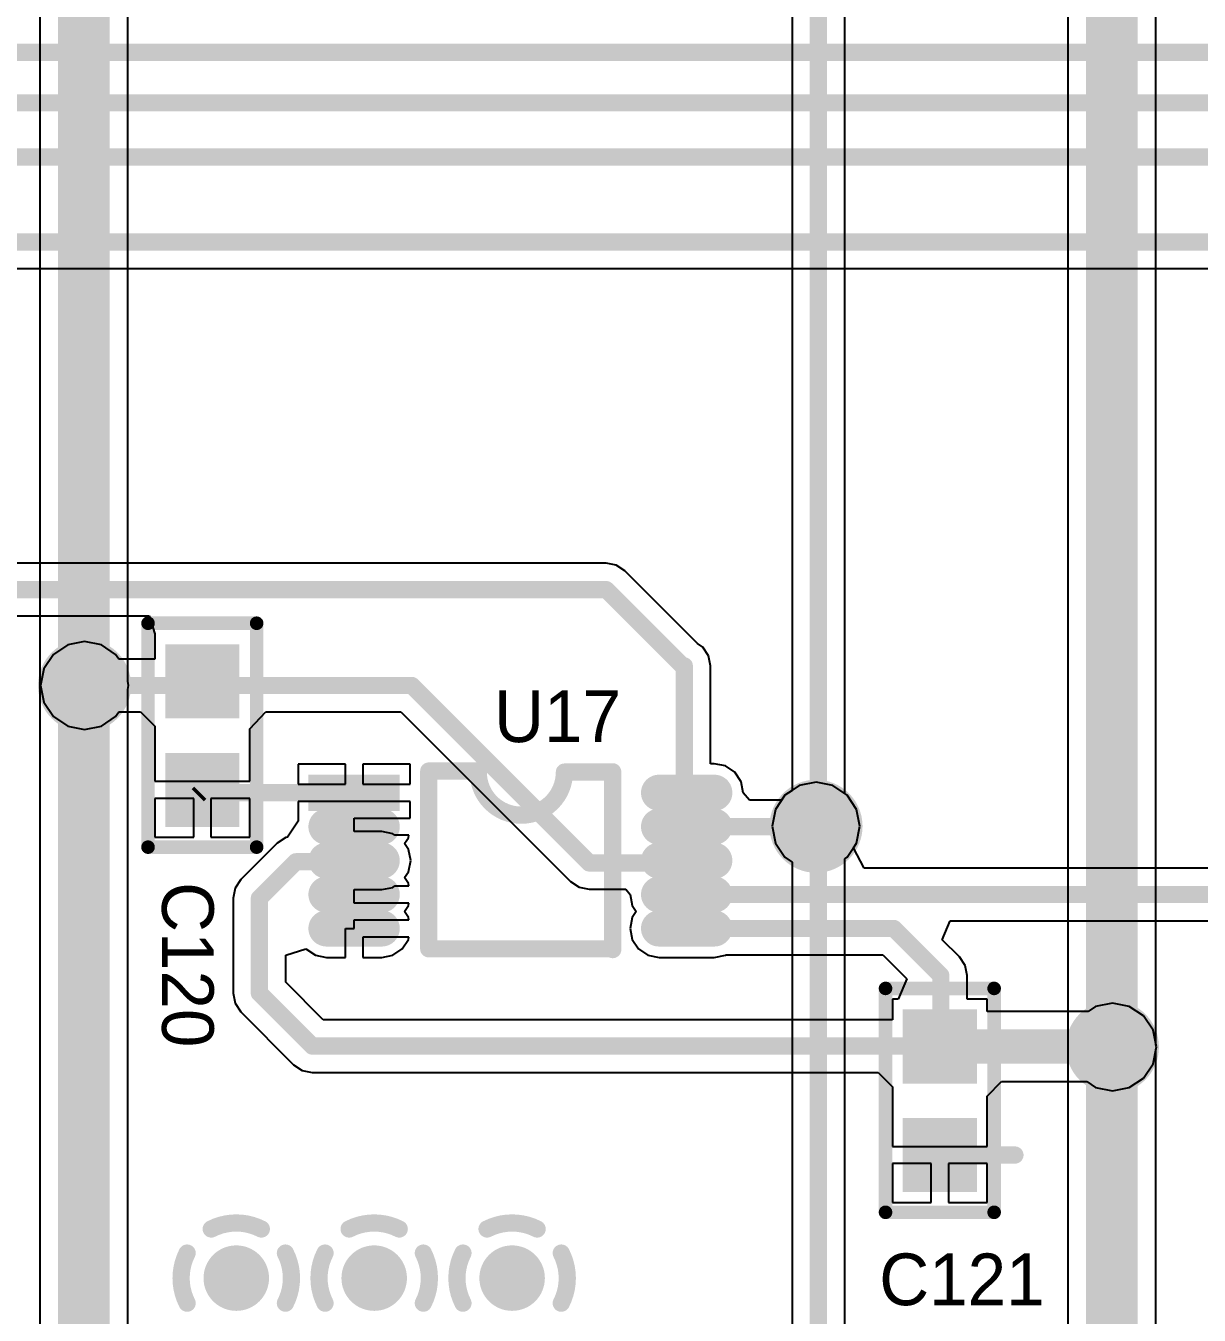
# Model space of a CAD drawing. Header units: millimetres. Extents: x 6.83 to 16.18, y 4.59 to 12.3.
# Drawn here: x 10.891 to 11.572, y 5.958 to 6.706 of the extents above; entities that cross this region are included whole.
import ezdxf

# ---------------------------------------------------------------- set-up
doc = ezdxf.new("R2010")
doc.units = ezdxf.units.MM
doc.header["$MEASUREMENT"] = 0
for name, color, linetype in [('BottomLayer', 5, 'Continuous'), ('BottomSolder', 6, 'Continuous'), ('InternalPlane1', 76, 'Continuous'), ('InternalPlane2', 16, 'Continuous'), ('MultiLayer', 9, 'Continuous'), ('TopLayer', 1, 'Continuous'), ('TopOverlay', 2, 'Continuous'), ('TopPaste', 8, 'Continuous'), ('TopSolder', 216, 'Continuous'), ('ViaHoleLayer', 16, 'Continuous')]:
    doc.layers.add(name, color=color, linetype=linetype)

# ---------------------------------------------------------------- blocks, each defined once
blk = doc.blocks.new('RM_10_39')
at = {"layer": 'TopLayer', "const_width": 0.012992}
for points in [[(0.208917, 0), (0.176909, 0)], [(0.016004, -0.019685), (-0.016004, -0.019685)], [(0.208917, -0.019685), (0.176909, -0.019685)], [(0.016004, -0.03937), (-0.016004, -0.03937)], [(0.208917, -0.03937), (0.176909, -0.03937)], [(0.016004, -0.059055), (-0.016004, -0.059055)], [(0.208917, -0.059055), (0.176909, -0.059055)], [(0.016004, -0.07874), (-0.016004, -0.07874)], [(0.208917, -0.07874), (0.176909, -0.07874)]]:
    blk.add_lwpolyline(points, dxfattribs=at)
at = {"layer": 'TopLayer', "const_width": 0.006496}
for points in [[(0.173661, 0, 1), (0.180157, 0, 1)], [(0.205669, 0, 1), (0.212165, 0, 1)], [(-0.019252, -0.019685, 1), (-0.012756, -0.019685, 1)], [(0.012756, -0.019685, 1), (0.019252, -0.019685, 1)], [(0.173661, -0.019685, 1), (0.180157, -0.019685, 1)], [(0.205669, -0.019685, 1), (0.212165, -0.019685, 1)], [(-0.019252, -0.03937, 1), (-0.012756, -0.03937, 1)], [(0.012756, -0.03937, 1), (0.019252, -0.03937, 1)], [(0.173661, -0.03937, 1), (0.180157, -0.03937, 1)], [(0.205669, -0.03937, 1), (0.212165, -0.03937, 1)], [(-0.019252, -0.059055, 1), (-0.012756, -0.059055, 1)], [(0.012756, -0.059055, 1), (0.019252, -0.059055, 1)], [(0.173661, -0.059055, 1), (0.180157, -0.059055, 1)], [(0.205669, -0.059055, 1), (0.212165, -0.059055, 1)], [(-0.019252, -0.07874, 1), (-0.012756, -0.07874, 1)], [(0.012756, -0.07874, 1), (0.019252, -0.07874, 1)], [(0.173661, -0.07874, 1), (0.180157, -0.07874, 1)], [(0.205669, -0.07874, 1), (0.212165, -0.07874, 1)]]:
    blk.add_lwpolyline(points, format="xyb", close=True, dxfattribs=at)
at = {"layer": 'TopLayer'}
blk.add_solid([(-0.0225, -0.006496), (0.0225, -0.006496), (-0.0225, 0.006496), (0.0225, 0.006496)], dxfattribs=at)
at = {"layer": 'TopOverlay', "const_width": 0.01}
for points in [[(0.043307, 0.012598), (0.071402, 0.012598)], [(0.043307, -0.090551), (0.043307, 0.012598)], [(0.122, 0.012), (0.14985, 0.012)], [(0.15, -0.091), (0.15, 0.01215)], [(0.043307, -0.090551), (0.149551, -0.090551)]]:
    blk.add_lwpolyline(points, dxfattribs=at)
at = {"layer": 'TopOverlay', "const_width": 0.005}
for points in [[(0.040807, 0.012598, 1), (0.045807, 0.012598, 1)], [(0.040807, 0.012598, 1), (0.045807, 0.012598, 1)], [(0.068902, 0.012598, 1), (0.073902, 0.012598, 1)], [(0.0695, 0.012, 1), (0.0745, 0.012, 1)], [(0.1195, 0.012, 1), (0.1245, 0.012, 1)], [(0.1195, 0.012, 1), (0.1245, 0.012, 1)], [(0.14735, 0.012, 1), (0.15235, 0.012, 1)], [(0.1475, 0.01215, 1), (0.1525, 0.01215, 1)], [(0.040807, -0.090551, 1), (0.045807, -0.090551, 1)], [(0.040807, -0.090551, 1), (0.045807, -0.090551, 1)], [(0.147051, -0.090551, 1), (0.152051, -0.090551, 1)], [(0.1475, -0.091, 1), (0.1525, -0.091, 1)]]:
    blk.add_lwpolyline(points, format="xyb", close=True, dxfattribs=at)
at = {"layer": 'TopOverlay', "const_width": 0.01}
blk.add_lwpolyline([(0.122, 0.012, -1), (0.072, 0.012)], format="xyb", dxfattribs=at)
at = {"layer": 'TopPaste', "const_width": 0.012992}
for points in [[(0.208917, 0), (0.176909, 0)], [(0.016004, -0.019685), (-0.016004, -0.019685)], [(0.208917, -0.019685), (0.176909, -0.019685)], [(0.016004, -0.03937), (-0.016004, -0.03937)], [(0.208917, -0.03937), (0.176909, -0.03937)], [(0.016004, -0.059055), (-0.016004, -0.059055)], [(0.208917, -0.059055), (0.176909, -0.059055)], [(0.016004, -0.07874), (-0.016004, -0.07874)], [(0.208917, -0.07874), (0.176909, -0.07874)]]:
    blk.add_lwpolyline(points, dxfattribs=at)
at = {"layer": 'TopPaste', "const_width": 0.006496}
for points in [[(0.173661, 0, 1), (0.180157, 0, 1)], [(0.205669, 0, 1), (0.212165, 0, 1)], [(-0.019252, -0.019685, 1), (-0.012756, -0.019685, 1)], [(0.012756, -0.019685, 1), (0.019252, -0.019685, 1)], [(0.173661, -0.019685, 1), (0.180157, -0.019685, 1)], [(0.205669, -0.019685, 1), (0.212165, -0.019685, 1)], [(-0.019252, -0.03937, 1), (-0.012756, -0.03937, 1)], [(0.012756, -0.03937, 1), (0.019252, -0.03937, 1)], [(0.173661, -0.03937, 1), (0.180157, -0.03937, 1)], [(0.205669, -0.03937, 1), (0.212165, -0.03937, 1)], [(-0.019252, -0.059055, 1), (-0.012756, -0.059055, 1)], [(0.012756, -0.059055, 1), (0.019252, -0.059055, 1)], [(0.173661, -0.059055, 1), (0.180157, -0.059055, 1)], [(0.205669, -0.059055, 1), (0.212165, -0.059055, 1)], [(-0.019252, -0.07874, 1), (-0.012756, -0.07874, 1)], [(0.012756, -0.07874, 1), (0.019252, -0.07874, 1)], [(0.173661, -0.07874, 1), (0.180157, -0.07874, 1)], [(0.205669, -0.07874, 1), (0.212165, -0.07874, 1)]]:
    blk.add_lwpolyline(points, format="xyb", close=True, dxfattribs=at)
at = {"layer": 'TopPaste'}
blk.add_solid([(-0.0225, -0.006496), (0.0225, -0.006496), (-0.0225, 0.006496), (0.0225, 0.006496)], dxfattribs=at)
at = {"layer": 'TopSolder', "const_width": 0.020992}
for points in [[(0.208917, 0), (0.176909, 0)], [(0.016004, -0.019685), (-0.016004, -0.019685)], [(0.208917, -0.019685), (0.176909, -0.019685)], [(0.016004, -0.03937), (-0.016004, -0.03937)], [(0.208917, -0.03937), (0.176909, -0.03937)], [(0.016004, -0.059055), (-0.016004, -0.059055)], [(0.208917, -0.059055), (0.176909, -0.059055)], [(0.016004, -0.07874), (-0.016004, -0.07874)], [(0.208917, -0.07874), (0.176909, -0.07874)]]:
    blk.add_lwpolyline(points, dxfattribs=at)
at = {"layer": 'TopSolder', "const_width": 0.010496}
for points in [[(0.171661, 0, 1), (0.182157, 0, 1)], [(0.203669, 0, 1), (0.214165, 0, 1)], [(-0.021252, -0.019685, 1), (-0.010756, -0.019685, 1)], [(0.010756, -0.019685, 1), (0.021252, -0.019685, 1)], [(0.171661, -0.019685, 1), (0.182157, -0.019685, 1)], [(0.203669, -0.019685, 1), (0.214165, -0.019685, 1)], [(-0.021252, -0.03937, 1), (-0.010756, -0.03937, 1)], [(0.010756, -0.03937, 1), (0.021252, -0.03937, 1)], [(0.171661, -0.03937, 1), (0.182157, -0.03937, 1)], [(0.203669, -0.03937, 1), (0.214165, -0.03937, 1)], [(-0.021252, -0.059055, 1), (-0.010756, -0.059055, 1)], [(0.010756, -0.059055, 1), (0.021252, -0.059055, 1)], [(0.171661, -0.059055, 1), (0.182157, -0.059055, 1)], [(0.203669, -0.059055, 1), (0.214165, -0.059055, 1)], [(-0.021252, -0.07874, 1), (-0.010756, -0.07874, 1)], [(0.010756, -0.07874, 1), (0.021252, -0.07874, 1)], [(0.171661, -0.07874, 1), (0.182157, -0.07874, 1)], [(0.203669, -0.07874, 1), (0.214165, -0.07874, 1)]]:
    blk.add_lwpolyline(points, format="xyb", close=True, dxfattribs=at)
at = {"layer": 'TopSolder'}
blk.add_solid([(-0.0265, -0.010496), (0.0265, -0.010496), (-0.0265, 0.010496), (0.0265, 0.010496)], dxfattribs=at)
blk = doc.blocks.new('0603_215')
at = {"layer": 'TopLayer'}
for points in [[(0.02175, -0.04726), (0.02175, -0.01226), (-0.01325, -0.04726), (-0.01325, -0.01226)], [(0.02175, -0.11026), (0.02175, -0.07526), (-0.01325, -0.11026), (-0.01325, -0.07526)]]:
    blk.add_solid(points, dxfattribs=at)
at = {"layer": 'TopOverlay', "const_width": 0.00787}
for points in [[(-0.02724, 0.00394), (0.03575, 0.00394)], [(-0.02724, -0.12598), (-0.02724, 0.00394)], [(0.03575, -0.12598), (0.03575, 0.00394)], [(-0.02724, -0.12598), (0.03575, -0.12598)]]:
    blk.add_lwpolyline(points, dxfattribs=at)
at = {"layer": 'TopOverlay', "const_width": 0.00394}
for points in [[(-0.02921, 0.00394, 1), (-0.02528, 0.00394, 1)], [(-0.02921, 0.00394, 1), (-0.02528, 0.00394, 1)], [(0.03378, 0.00394, 1), (0.03772, 0.00394, 1)], [(0.03378, 0.00394, 1), (0.03772, 0.00394, 1)], [(-0.02921, -0.12598, 1), (-0.02528, -0.12598, 1)], [(-0.02921, -0.12598, 1), (-0.02528, -0.12598, 1)], [(0.03378, -0.12598, 1), (0.03772, -0.12598, 1)], [(0.03378, -0.12598, 1), (0.03772, -0.12598, 1)]]:
    blk.add_lwpolyline(points, format="xyb", close=True, dxfattribs=at)
at = {"layer": 'TopPaste'}
for points in [[(0.02175, -0.04726), (0.02175, -0.01226), (-0.01325, -0.04726), (-0.01325, -0.01226)], [(0.02175, -0.11026), (0.02175, -0.07526), (-0.01325, -0.11026), (-0.01325, -0.07526)]]:
    blk.add_solid(points, dxfattribs=at)
at = {"layer": 'TopSolder'}
for points in [[(0.02575, -0.05126), (0.02575, -0.00826), (-0.01725, -0.05126), (-0.01725, -0.00826)], [(0.02575, -0.11426), (0.02575, -0.07126), (-0.01725, -0.11426), (-0.01725, -0.07126)]]:
    blk.add_solid(points, dxfattribs=at)
blk = doc.blocks.new('0603_216')
at = {"layer": 'TopLayer'}
for points in [[(0.02175, -0.04726), (0.02175, -0.01226), (-0.01325, -0.04726), (-0.01325, -0.01226)], [(0.02175, -0.11026), (0.02175, -0.07526), (-0.01325, -0.11026), (-0.01325, -0.07526)]]:
    blk.add_solid(points, dxfattribs=at)
at = {"layer": 'TopOverlay', "const_width": 0.00787}
for points in [[(-0.02724, 0.00394), (0.03575, 0.00394)], [(-0.02724, -0.12598), (-0.02724, 0.00394)], [(0.03575, -0.12598), (0.03575, 0.00394)], [(-0.02724, -0.12598), (0.03575, -0.12598)]]:
    blk.add_lwpolyline(points, dxfattribs=at)
at = {"layer": 'TopOverlay', "const_width": 0.00394}
for points in [[(-0.02921, 0.00394, 1), (-0.02528, 0.00394, 1)], [(-0.02921, 0.00394, 1), (-0.02528, 0.00394, 1)], [(0.03378, 0.00394, 1), (0.03772, 0.00394, 1)], [(0.03378, 0.00394, 1), (0.03772, 0.00394, 1)], [(-0.02921, -0.12598, 1), (-0.02528, -0.12598, 1)], [(-0.02921, -0.12598, 1), (-0.02528, -0.12598, 1)], [(0.03378, -0.12598, 1), (0.03772, -0.12598, 1)], [(0.03378, -0.12598, 1), (0.03772, -0.12598, 1)]]:
    blk.add_lwpolyline(points, format="xyb", close=True, dxfattribs=at)
at = {"layer": 'TopPaste'}
for points in [[(0.02175, -0.04726), (0.02175, -0.01226), (-0.01325, -0.04726), (-0.01325, -0.01226)], [(0.02175, -0.11026), (0.02175, -0.07526), (-0.01325, -0.11026), (-0.01325, -0.07526)]]:
    blk.add_solid(points, dxfattribs=at)
at = {"layer": 'TopSolder'}
for points in [[(0.02575, -0.05126), (0.02575, -0.00826), (-0.01725, -0.05126), (-0.01725, -0.00826)], [(0.02575, -0.11426), (0.02575, -0.07126), (-0.01725, -0.11426), (-0.01725, -0.07126)]]:
    blk.add_solid(points, dxfattribs=at)

msp = doc.modelspace()

# ---------------------------------------------------------------- linework, layer by layer
at = {"layer": 'BottomLayer'}
for p, q in [((11.496, 10.69484), (11.496, 5.4839)), ((10.95058, 6.32592), (10.95058, 7.45968)), ((10.8996, 7.24568), (10.8996, 5.91411)), ((11.33597, 7.15739), (11.33597, 6.26261)), ((11.36656, 6.26072), (11.36656, 7.15856)), ((11.54697, 6.11518), (11.54697, 7.0309)), ((10.95106, 6.3235), (10.95058, 6.32592)), ((10.95058, 6.32108), (10.95106, 6.3235)), ((10.95058, 5.35572), (10.95058, 6.32108)), ((11.33182, 6.25984), (11.3263, 6.25157)), ((11.33597, 6.26261), (11.33182, 6.25984)), ((11.36787, 6.25984), (11.36656, 6.26072)), ((11.3734, 6.25157), (11.36787, 6.25984)), ((11.3263, 6.25157), (11.32436, 6.24182)), ((11.37534, 6.24182), (11.3734, 6.25157)), ((11.32436, 6.24182), (11.3263, 6.23206)), ((11.3734, 6.23206), (11.37534, 6.24182)), ((11.3263, 6.23206), (11.33182, 6.22379)), ((11.36787, 6.22379), (11.3734, 6.23206)), ((11.33182, 6.22379), (11.33597, 6.22102)), ((11.33597, 6.22102), (11.33597, 5.83297)), ((11.36656, 6.22292), (11.36787, 6.22379)), ((11.36656, 5.83297), (11.36656, 6.22292)), ((11.54726, 6.11375), (11.54697, 6.11518)), ((11.54697, 6.11232), (11.54726, 6.11375)), ((11.54697, 5.4839), (11.54697, 6.11232))]:
    msp.add_line(p, q, dxfattribs=at)
for points, const_width in [([(11.52149, 5.4839), (11.52149, 10.71912)], 0.03), ([(10.92509, 5.33032), (10.92509, 10.63231)], 0.03), ([(11.35126, 5.81312), (11.35126, 7.17772)], 0.01)]:
    msp.add_lwpolyline(points, dxfattribs=dict(at, const_width=const_width))
at = {"layer": 'BottomLayer', "const_width": 0.015}
for points in [[(10.91807, 6.3235, 1), (10.93307, 6.3235, 1)], [(11.34235, 6.24182, 1), (11.35735, 6.24182, 1)], [(11.51427, 6.11375, 1), (11.52927, 6.11375, 1)], [(11.00608, 5.97959, 1), (11.02108, 5.97959, 1)], [(11.08608, 5.97959, 1), (11.10108, 5.97959, 1)], [(11.16608, 5.97959, 1), (11.18108, 5.97959, 1)]]:
    msp.add_lwpolyline(points, format="xyb", close=True, dxfattribs=at)
at = {"layer": 'BottomSolder', "const_width": 0.019}
for points in [[(10.91607, 6.3235, 1), (10.93507, 6.3235, 1)], [(11.34035, 6.24182, 1), (11.35935, 6.24182, 1)], [(11.51227, 6.11375, 1), (11.53127, 6.11375, 1)], [(11.00408, 5.97959, 1), (11.02308, 5.97959, 1)], [(11.08408, 5.97959, 1), (11.10308, 5.97959, 1)], [(11.16408, 5.97959, 1), (11.18308, 5.97959, 1)]]:
    msp.add_lwpolyline(points, format="xyb", close=True, dxfattribs=at)
at = {"layer": 'InternalPlane1'}
for points, const_width in [([(10.91207, 6.3235, 1), (10.93907, 6.3235, 1)], 0.027), ([(11.33635, 6.24182, 1), (11.36335, 6.24182, 1)], 0.027), ([(11.50827, 6.11375, 1), (11.53527, 6.11375, 1)], 0.027), ([(10.99655, 6.0081, 1), (11.00155, 6.0081, 1)], 0.005), ([(11.0256, 6.0081, 1), (11.0306, 6.0081, 1)], 0.005), ([(11.07655, 6.0081, 1), (11.08155, 6.0081, 1)], 0.005), ([(11.1056, 6.0081, 1), (11.1106, 6.0081, 1)], 0.005), ([(11.15655, 6.0081, 1), (11.16155, 6.0081, 1)], 0.005), ([(11.1856, 6.0081, 1), (11.1906, 6.0081, 1)], 0.005), ([(10.98256, 5.99412, 1), (10.98756, 5.99412, 1)], 0.005), ([(11.03959, 5.99412, 1), (11.04459, 5.99412, 1)], 0.005), ([(11.06256, 5.99412, 1), (11.06756, 5.99412, 1)], 0.005), ([(11.11959, 5.99412, 1), (11.12459, 5.99412, 1)], 0.005), ([(11.14256, 5.99412, 1), (11.14756, 5.99412, 1)], 0.005), ([(11.19959, 5.99412, 1), (11.20459, 5.99412, 1)], 0.005), ([(10.98256, 5.96506, 1), (10.98756, 5.96506, 1)], 0.005), ([(11.03959, 5.96506, 1), (11.04459, 5.96506, 1)], 0.005), ([(11.06256, 5.96506, 1), (11.06756, 5.96506, 1)], 0.005), ([(11.11959, 5.96506, 1), (11.12459, 5.96506, 1)], 0.005), ([(11.14256, 5.96506, 1), (11.14756, 5.96506, 1)], 0.005), ([(11.19959, 5.96506, 1), (11.20459, 5.96506, 1)], 0.005)]:
    msp.add_lwpolyline(points, format="xyb", close=True, dxfattribs=dict(at, const_width=const_width))
at = {"layer": 'InternalPlane1', "const_width": 0.01}
for points in [[(10.99905, 6.0081, -0.240079), (11.0281, 6.0081)], [(11.07905, 6.0081, -0.240079), (11.1081, 6.0081)], [(11.15905, 6.0081, -0.240079), (11.1881, 6.0081)], [(10.98506, 5.96506, -0.240079), (10.98506, 5.99412)], [(11.04209, 5.99412, -0.240079), (11.04209, 5.96506)], [(11.06506, 5.96506, -0.240079), (11.06506, 5.99412)], [(11.12209, 5.99412, -0.240079), (11.12209, 5.96506)], [(11.14506, 5.96506, -0.240079), (11.14506, 5.99412)], [(11.20209, 5.99412, -0.240079), (11.20209, 5.96506)]]:
    msp.add_lwpolyline(points, format="xyb", dxfattribs=at)
at = {"layer": 'InternalPlane2'}
for points, const_width in [([(10.91207, 6.3235, 1), (10.93907, 6.3235, 1)], 0.027), ([(11.33635, 6.24182, 1), (11.36335, 6.24182, 1)], 0.027), ([(11.50827, 6.11375, 1), (11.53527, 6.11375, 1)], 0.027), ([(10.99655, 6.0081, 1), (11.00155, 6.0081, 1)], 0.005), ([(11.0256, 6.0081, 1), (11.0306, 6.0081, 1)], 0.005), ([(11.07655, 6.0081, 1), (11.08155, 6.0081, 1)], 0.005), ([(11.1056, 6.0081, 1), (11.1106, 6.0081, 1)], 0.005), ([(11.15655, 6.0081, 1), (11.16155, 6.0081, 1)], 0.005), ([(11.1856, 6.0081, 1), (11.1906, 6.0081, 1)], 0.005), ([(10.98256, 5.99412, 1), (10.98756, 5.99412, 1)], 0.005), ([(11.03959, 5.99412, 1), (11.04459, 5.99412, 1)], 0.005), ([(11.06256, 5.99412, 1), (11.06756, 5.99412, 1)], 0.005), ([(11.11959, 5.99412, 1), (11.12459, 5.99412, 1)], 0.005), ([(11.14256, 5.99412, 1), (11.14756, 5.99412, 1)], 0.005), ([(11.19959, 5.99412, 1), (11.20459, 5.99412, 1)], 0.005), ([(10.98256, 5.96506, 1), (10.98756, 5.96506, 1)], 0.005), ([(11.03959, 5.96506, 1), (11.04459, 5.96506, 1)], 0.005), ([(11.06256, 5.96506, 1), (11.06756, 5.96506, 1)], 0.005), ([(11.11959, 5.96506, 1), (11.12459, 5.96506, 1)], 0.005), ([(11.14256, 5.96506, 1), (11.14756, 5.96506, 1)], 0.005), ([(11.19959, 5.96506, 1), (11.20459, 5.96506, 1)], 0.005)]:
    msp.add_lwpolyline(points, format="xyb", close=True, dxfattribs=dict(at, const_width=const_width))
at = {"layer": 'InternalPlane2', "const_width": 0.01}
for points in [[(10.99905, 6.0081, -0.240079), (11.0281, 6.0081)], [(11.07905, 6.0081, -0.240079), (11.1081, 6.0081)], [(11.15905, 6.0081, -0.240079), (11.1881, 6.0081)], [(10.98506, 5.96506, -0.240079), (10.98506, 5.99412)], [(11.04209, 5.99412, -0.240079), (11.04209, 5.96506)], [(11.06506, 5.96506, -0.240079), (11.06506, 5.99412)], [(11.12209, 5.99412, -0.240079), (11.12209, 5.96506)], [(11.14506, 5.96506, -0.240079), (11.14506, 5.99412)], [(11.20209, 5.99412, -0.240079), (11.20209, 5.96506)]]:
    msp.add_lwpolyline(points, format="xyb", dxfattribs=at)
at = {"layer": 'MultiLayer', "const_width": 0.015}
for points in [[(10.91807, 6.3235, 1), (10.93307, 6.3235, 1)], [(11.34235, 6.24182, 1), (11.35735, 6.24182, 1)], [(11.51427, 6.11375, 1), (11.52927, 6.11375, 1)], [(11.00608, 5.97959, 1), (11.02108, 5.97959, 1)], [(11.08608, 5.97959, 1), (11.10108, 5.97959, 1)], [(11.16608, 5.97959, 1), (11.18108, 5.97959, 1)]]:
    msp.add_lwpolyline(points, format="xyb", close=True, dxfattribs=at)
at = {"layer": 'TopLayer'}
for p, q in [((10.868, 6.56554), (11.94422, 6.56554)), ((11.22815, 6.39442), (10.77514, 6.39442)), ((11.234, 6.39325), (11.22815, 6.39442)), ((11.23896, 6.38994), (11.234, 6.39325)), ((11.28111, 6.34779), (11.23896, 6.38994)), ((10.78295, 6.36383), (10.96303, 6.36383)), ((10.96303, 6.36383), (10.9664, 6.35341)), ((10.9664, 6.35341), (10.9664, 6.35341)), ((10.9664, 6.35341), (10.9664, 6.33879)), ((10.91582, 6.34705), (10.90755, 6.34152)), ((10.92557, 6.34899), (10.91582, 6.34705)), ((10.93533, 6.34705), (10.92557, 6.34899)), ((10.9436, 6.34152), (10.93533, 6.34705)), ((11.28425, 6.34569), (11.28111, 6.34779)), ((11.28756, 6.34073), (11.28425, 6.34569)), ((10.90755, 6.34152), (10.90202, 6.33325)), ((10.94542, 6.33879), (10.9436, 6.34152)), ((10.9664, 6.33879), (10.94542, 6.33879)), ((11.28873, 6.33488), (11.28756, 6.34073)), ((10.90202, 6.33325), (10.90008, 6.3235)), ((11.28873, 6.27806), (11.28873, 6.33488)), ((10.90008, 6.3235), (10.90202, 6.31374)), ((10.90202, 6.31374), (10.90755, 6.30547)), ((10.9436, 6.30547), (10.94542, 6.3082)), ((10.94542, 6.3082), (10.95805, 6.3082)), ((10.95805, 6.3082), (10.9664, 6.29985)), ((11.0214, 6.29841), (11.03073, 6.3082)), ((11.03073, 6.3082), (11.10901, 6.3082)), ((11.10901, 6.3082), (11.20751, 6.20971)), ((10.90755, 6.30547), (10.91582, 6.29995)), ((10.93533, 6.29995), (10.9436, 6.30547)), ((10.91582, 6.29995), (10.92557, 6.29801)), ((10.92557, 6.29801), (10.93533, 6.29995)), ((10.9664, 6.29985), (10.9664, 6.29042)), ((11.0214, 6.2866), (11.0214, 6.29841)), ((10.9664, 6.29042), (10.9664, 6.2866)), ((10.9664, 6.2866), (10.9664, 6.26792)), ((11.0214, 6.26792), (11.0214, 6.2866)), ((11.29083, 6.27806), (11.28873, 6.27806)), ((11.29727, 6.27678), (11.29083, 6.27806)), ((11.07692, 6.27774), (11.04942, 6.27774)), ((11.04942, 6.27774), (11.04942, 6.26624)), ((11.07692, 6.26624), (11.07692, 6.27774)), ((11.11442, 6.27774), (11.08692, 6.27774)), ((11.08692, 6.27774), (11.08692, 6.26624)), ((11.11442, 6.26624), (11.11442, 6.27774)), ((11.30273, 6.27314), (11.29727, 6.27678)), ((11.30637, 6.26768), (11.30273, 6.27314)), ((10.9664, 6.26792), (10.9939, 6.26792)), ((10.9939, 6.26792), (11.0214, 6.26792)), ((11.04942, 6.26624), (11.07692, 6.26624)), ((11.08692, 6.26624), (11.11442, 6.26624)), ((11.30765, 6.26125), (11.30637, 6.26768)), ((11.34009, 6.26537), (11.33182, 6.25984)), ((11.34985, 6.26731), (11.34009, 6.26537)), ((11.3596, 6.26537), (11.34985, 6.26731)), ((11.36787, 6.25984), (11.3596, 6.26537)), ((10.9889, 6.25792), (10.9664, 6.25792)), ((10.9664, 6.25792), (10.9664, 6.23542)), ((10.9889, 6.23542), (10.9889, 6.25792)), ((11.0214, 6.25792), (10.9989, 6.25792)), ((10.9989, 6.25792), (10.9989, 6.23542)), ((11.0214, 6.23542), (11.0214, 6.25792)), ((11.11442, 6.25624), (11.04942, 6.25624)), ((11.04942, 6.25624), (11.04942, 6.24475)), ((11.11442, 6.24656), (11.11442, 6.25624)), ((11.31126, 6.25685), (11.30765, 6.26125)), ((11.32983, 6.25685), (11.31126, 6.25685)), ((11.33182, 6.25984), (11.32983, 6.25685)), ((11.3734, 6.25157), (11.36787, 6.25984)), ((11.37534, 6.24182), (11.3734, 6.25157)), ((11.04942, 6.24475), (11.04321, 6.23551)), ((11.08192, 6.2387), (11.08192, 6.24656)), ((11.08192, 6.24656), (11.11442, 6.24656)), ((11.3734, 6.23206), (11.37534, 6.24182)), ((10.9664, 6.23542), (10.9889, 6.23542)), ((10.9989, 6.23542), (11.0214, 6.23542)), ((11.04231, 6.23533), (11.03735, 6.23202)), ((11.04321, 6.23551), (11.04231, 6.23533)), ((11.09792, 6.2387), (11.08192, 6.2387)), ((11.10436, 6.23742), (11.09792, 6.2387)), ((11.10564, 6.23656), (11.10436, 6.23742)), ((11.11374, 6.23656), (11.10564, 6.23656)), ((11.11118, 6.23172), (11.11252, 6.23372)), ((11.11252, 6.23372), (11.11346, 6.23512)), ((11.11346, 6.23513), (11.11374, 6.23656)), ((11.11346, 6.23512), (11.11346, 6.23513)), ((11.03735, 6.23202), (11.01616, 6.21083)), ((11.11346, 6.22831), (11.11118, 6.23172)), ((11.11474, 6.22187), (11.11346, 6.22831)), ((11.37155, 6.22929), (11.3734, 6.23206)), ((11.37786, 6.21748), (11.37155, 6.22929)), ((11.11346, 6.21544), (11.11474, 6.22187)), ((11.01616, 6.21083), (11.01285, 6.20587)), ((11.11118, 6.21203), (11.11346, 6.21544)), ((11.11346, 6.20863), (11.11118, 6.21203)), ((11.90798, 6.21748), (11.37786, 6.21748)), ((11.01285, 6.20587), (11.01168, 6.20002)), ((11.08192, 6.19719), (11.08192, 6.20505)), ((11.08192, 6.20505), (11.09792, 6.20505)), ((11.09792, 6.20505), (11.10436, 6.20633)), ((11.10436, 6.20633), (11.10564, 6.20719)), ((11.10564, 6.20719), (11.11374, 6.20719)), ((11.11374, 6.20719), (11.11346, 6.20863)), ((11.20751, 6.20971), (11.21247, 6.20639)), ((11.21247, 6.20639), (11.21832, 6.20523)), ((11.21832, 6.20523), (11.23951, 6.20523)), ((11.23951, 6.20523), (11.24201, 6.20219)), ((11.01168, 6.20002), (11.01168, 6.14496)), ((11.11374, 6.19719), (11.08192, 6.19719)), ((11.11118, 6.19235), (11.11346, 6.19575)), ((11.11346, 6.19575), (11.11374, 6.19719)), ((11.24201, 6.20219), (11.24329, 6.19575)), ((11.24329, 6.19575), (11.24556, 6.19235)), ((11.11346, 6.18894), (11.11118, 6.19235)), ((11.11374, 6.1875), (11.11346, 6.18894)), ((11.24329, 6.18894), (11.24201, 6.1825)), ((11.24556, 6.19235), (11.24329, 6.18894)), ((11.07692, 6.16569), (11.07692, 6.1825)), ((11.07692, 6.1825), (11.08192, 6.1825)), ((11.08192, 6.1825), (11.08192, 6.1875)), ((11.08192, 6.1875), (11.11374, 6.1875)), ((11.24201, 6.1825), (11.24329, 6.17607)), ((11.42306, 6.17598), (11.42758, 6.1869)), ((11.42758, 6.1869), (11.90165, 6.1869)), ((11.11374, 6.17751), (11.08692, 6.17751)), ((11.08692, 6.17751), (11.08692, 6.16569)), ((11.10981, 6.17061), (11.11346, 6.17607)), ((11.11346, 6.17607), (11.11374, 6.17751)), ((11.24329, 6.17607), (11.24693, 6.17061)), ((11.43304, 6.166), (11.42306, 6.17598)), ((11.04227, 6.16693), (11.05402, 6.17061)), ((11.04227, 6.15129), (11.04227, 6.16693)), ((11.05402, 6.17061), (11.05948, 6.16697)), ((11.05948, 6.16697), (11.06591, 6.16569)), ((11.06591, 6.16569), (11.07692, 6.16569)), ((11.08692, 6.16569), (11.09792, 6.16569)), ((11.09792, 6.16569), (11.10436, 6.16697)), ((11.10436, 6.16697), (11.10981, 6.17061)), ((11.24693, 6.17061), (11.25239, 6.16697)), ((11.25239, 6.16697), (11.25882, 6.16569)), ((11.25882, 6.16569), (11.29083, 6.16569)), ((11.29083, 6.16569), (11.29727, 6.16697)), ((11.29727, 6.16697), (11.29764, 6.16721)), ((11.29764, 6.16721), (11.38857, 6.16721)), ((11.38857, 6.16721), (11.40247, 6.15332)), ((11.43636, 6.16104), (11.43304, 6.166)), ((11.43752, 6.15519), (11.43636, 6.16104)), ((11.064, 6.12956), (11.04227, 6.15129)), ((11.40247, 6.15332), (11.39757, 6.14151)), ((11.43752, 6.14151), (11.43752, 6.15519)), ((11.01168, 6.14496), (11.01285, 6.1391)), ((11.01285, 6.1391), (11.01616, 6.13414)), ((11.39757, 6.14151), (11.39417, 6.14151)), ((11.39417, 6.14151), (11.39417, 6.12956)), ((11.44917, 6.14151), (11.43752, 6.14151)), ((11.44917, 6.1344), (11.44917, 6.14151)), ((11.51202, 6.1373), (11.50768, 6.1344)), ((11.52177, 6.13924), (11.51202, 6.1373)), ((11.53152, 6.1373), (11.52177, 6.13924)), ((11.53979, 6.13177), (11.53152, 6.1373)), ((11.01616, 6.13414), (11.04685, 6.10345)), ((11.39417, 6.12956), (11.064, 6.12956)), ((11.50768, 6.1344), (11.44917, 6.1344)), ((11.54532, 6.1235), (11.53979, 6.13177)), ((11.54726, 6.11375), (11.54532, 6.1235)), ((11.54532, 6.10399), (11.54726, 6.11375)), ((11.04685, 6.10345), (11.05181, 6.10014)), ((11.05181, 6.10014), (11.05767, 6.09897)), ((11.05767, 6.09897), (11.38582, 6.09897)), ((11.38582, 6.09897), (11.39417, 6.09062)), ((11.53979, 6.09572), (11.54532, 6.10399)), ((11.44917, 6.08526), (11.45753, 6.09361)), ((11.45753, 6.09361), (11.5069, 6.09361)), ((11.5069, 6.09361), (11.51202, 6.0902)), ((11.53152, 6.0902), (11.53979, 6.09572)), ((11.39417, 6.09062), (11.39417, 6.07851)), ((11.44917, 6.0747), (11.44917, 6.08526)), ((11.51202, 6.0902), (11.52177, 6.08826)), ((11.52177, 6.08826), (11.53152, 6.0902)), ((11.39417, 6.07851), (11.39417, 6.0747)), ((11.39417, 6.0747), (11.39417, 6.05601)), ((11.44917, 6.05601), (11.44917, 6.0747)), ((11.39417, 6.05601), (11.42167, 6.05601)), ((11.42167, 6.05601), (11.44917, 6.05601)), ((11.41667, 6.04601), (11.39417, 6.04601)), ((11.39417, 6.04601), (11.39417, 6.02351)), ((11.41667, 6.02351), (11.41667, 6.04601)), ((11.44917, 6.04601), (11.42667, 6.04601)), ((11.42667, 6.04601), (11.42667, 6.02351)), ((11.44917, 6.02351), (11.44917, 6.04601)), ((11.39417, 6.02351), (11.41667, 6.02351)), ((11.42667, 6.02351), (11.44917, 6.02351))]:
    msp.add_line(p, q, dxfattribs=at)
for points, const_width in [([(10.24567, 6.69096), (11.99062, 6.69096)], 0.01), ([(10.29263, 6.66159), (11.97346, 6.66159)], 0.01), ([(10.32416, 6.6302), (11.94924, 6.6302)], 0.01), ([(10.84695, 6.58083), (11.95056, 6.58083)], 0.01), ([(10.56191, 6.37912), (11.22815, 6.37912)], 0.01), ([(11.22815, 6.37912), (11.27301, 6.33426)], 0.01), ([(11.27344, 6.26204), (11.27344, 6.33488)], 0.01), ([(10.92557, 6.3235), (11.11535, 6.3235)], 0.01), ([(11.11535, 6.3235), (11.21832, 6.22052)], 0.01), ([(10.99117, 6.25981), (10.9926, 6.26124)], 0.01), ([(10.9926, 6.26124), (11.08192, 6.26124)], 0.01), ([(11.27483, 6.24156), (11.35143, 6.24156)], 0.01), ([(11.02698, 6.20002), (11.04816, 6.2212)], 0.01), ([(11.04816, 6.2212), (11.08248, 6.2212)], 0.01), ([(11.21832, 6.22052), (11.27346, 6.22052)], 0.01), ([(11.02698, 6.14496), (11.02698, 6.20002)], 0.01), ([(11.27483, 6.20219), (11.90798, 6.20219)], 0.01), ([(11.27483, 6.1825), (11.39491, 6.1825)], 0.01), ([(11.39491, 6.1825), (11.42223, 6.15519)], 0.01), ([(11.42223, 6.11427), (11.42223, 6.15519)], 0.01), ([(11.02698, 6.14496), (11.05767, 6.11427)], 0.01), ([(11.42167, 6.11401), (11.51505, 6.11401)], 0.02), ([(11.05767, 6.11427), (11.42223, 6.11427)], 0.01), ([(11.42167, 6.05101), (11.46523, 6.05101)], 0.01)]:
    msp.add_lwpolyline(points, dxfattribs=dict(at, const_width=const_width))
for points, const_width in [([(11.22565, 6.37912, 1), (11.23065, 6.37912, 1)], 0.005), ([(11.22565, 6.37912, 1), (11.23065, 6.37912, 1)], 0.005), ([(10.91807, 6.3235, 1), (10.93307, 6.3235, 1)], 0.015), ([(11.27051, 6.33426, 1), (11.27551, 6.33426, 1)], 0.005), ([(11.27094, 6.33488, 1), (11.27594, 6.33488, 1)], 0.005), ([(10.92307, 6.3235, 1), (10.92807, 6.3235, 1)], 0.005), ([(11.11285, 6.3235, 1), (11.11785, 6.3235, 1)], 0.005), ([(11.11285, 6.3235, 1), (11.11785, 6.3235, 1)], 0.005), ([(10.98867, 6.25981, 1), (10.99367, 6.25981, 1)], 0.005), ([(10.9901, 6.26124, 1), (10.9951, 6.26124, 1)], 0.005), ([(10.9901, 6.26124, 1), (10.9951, 6.26124, 1)], 0.005), ([(11.07942, 6.26124, 1), (11.08442, 6.26124, 1)], 0.005), ([(11.27094, 6.26204, 1), (11.27594, 6.26204, 1)], 0.005), ([(11.34235, 6.24182, 1), (11.35735, 6.24182, 1)], 0.015), ([(11.27233, 6.24156, 1), (11.27733, 6.24156, 1)], 0.005), ([(11.34893, 6.24156, 1), (11.35393, 6.24156, 1)], 0.005), ([(11.04566, 6.2212, 1), (11.05066, 6.2212, 1)], 0.005), ([(11.04566, 6.2212, 1), (11.05066, 6.2212, 1)], 0.005), ([(11.07998, 6.2212, 1), (11.08498, 6.2212, 1)], 0.005), ([(11.21582, 6.22052, 1), (11.22082, 6.22052, 1)], 0.005), ([(11.21582, 6.22052, 1), (11.22082, 6.22052, 1)], 0.005), ([(11.27096, 6.22052, 1), (11.27596, 6.22052, 1)], 0.005), ([(11.02448, 6.20002, 1), (11.02948, 6.20002, 1)], 0.005), ([(11.02448, 6.20002, 1), (11.02948, 6.20002, 1)], 0.005), ([(11.27233, 6.20219, 1), (11.27733, 6.20219, 1)], 0.005), ([(11.27233, 6.1825, 1), (11.27733, 6.1825, 1)], 0.005), ([(11.39241, 6.1825, 1), (11.39741, 6.1825, 1)], 0.005), ([(11.39241, 6.1825, 1), (11.39741, 6.1825, 1)], 0.005), ([(11.41973, 6.15519, 1), (11.42473, 6.15519, 1)], 0.005), ([(11.41973, 6.15519, 1), (11.42473, 6.15519, 1)], 0.005), ([(11.02448, 6.14496, 1), (11.02948, 6.14496, 1)], 0.005), ([(11.02448, 6.14496, 1), (11.02948, 6.14496, 1)], 0.005), ([(11.51427, 6.11375, 1), (11.52927, 6.11375, 1)], 0.015), ([(11.41667, 6.11401, 1), (11.42667, 6.11401, 1)], 0.01), ([(11.51005, 6.11401, 1), (11.52005, 6.11401, 1)], 0.01), ([(11.05517, 6.11427, 1), (11.06017, 6.11427, 1)], 0.005), ([(11.05517, 6.11427, 1), (11.06017, 6.11427, 1)], 0.005), ([(11.41973, 6.11427, 1), (11.42473, 6.11427, 1)], 0.005), ([(11.41973, 6.11427, 1), (11.42473, 6.11427, 1)], 0.005), ([(11.41917, 6.05101, 1), (11.42417, 6.05101, 1)], 0.005), ([(11.46273, 6.05101, 1), (11.46773, 6.05101, 1)], 0.005), ([(11.00608, 5.97959, 1), (11.02108, 5.97959, 1)], 0.015), ([(11.08608, 5.97959, 1), (11.10108, 5.97959, 1)], 0.015), ([(11.16608, 5.97959, 1), (11.18108, 5.97959, 1)], 0.015)]:
    msp.add_lwpolyline(points, format="xyb", close=True, dxfattribs=dict(at, const_width=const_width))
at = {"layer": 'TopSolder', "const_width": 0.019}
for points in [[(10.91607, 6.3235, 1), (10.93507, 6.3235, 1)], [(11.34035, 6.24182, 1), (11.35935, 6.24182, 1)], [(11.51227, 6.11375, 1), (11.53127, 6.11375, 1)], [(11.00408, 5.97959, 1), (11.02308, 5.97959, 1)], [(11.08408, 5.97959, 1), (11.10308, 5.97959, 1)], [(11.16408, 5.97959, 1), (11.18308, 5.97959, 1)]]:
    msp.add_lwpolyline(points, format="xyb", close=True, dxfattribs=at)
at = {"layer": 'ViaHoleLayer', "const_width": 0.007}
for points in [[(10.92207, 6.3235, 1), (10.92907, 6.3235, 1)], [(11.34635, 6.24182, 1), (11.35335, 6.24182, 1)], [(11.51827, 6.11375, 1), (11.52527, 6.11375, 1)], [(11.01008, 5.97959, 1), (11.01708, 5.97959, 1)], [(11.09008, 5.97959, 1), (11.09708, 5.97959, 1)], [(11.17008, 5.97959, 1), (11.17708, 5.97959, 1)]]:
    msp.add_lwpolyline(points, format="xyb", close=True, dxfattribs=at)

# ---------------------------------------------------------------- block references
at = {"rotation": 360}
for name, p in [('0603_215', (10.98964, 6.35567)), ('RM_10_39', (11.08192, 6.26124)), ('0603_216', (11.41742, 6.14377))]:
    msp.add_blockref(name, p, dxfattribs=at)

# ---------------------------------------------------------------- texts
at = {"layer": 'TopOverlay'}
for s, p in [('U17', (11.16313, 6.29062)), ('C121', (11.38652, 5.96388))]:
    msp.add_text(s, height=0.03, dxfattribs=at).set_placement(p)
msp.add_text('C120', height=0.03, rotation=270, dxfattribs=at).set_placement((10.97051, 6.20939))

doc.saveas('drawing.dxf')
